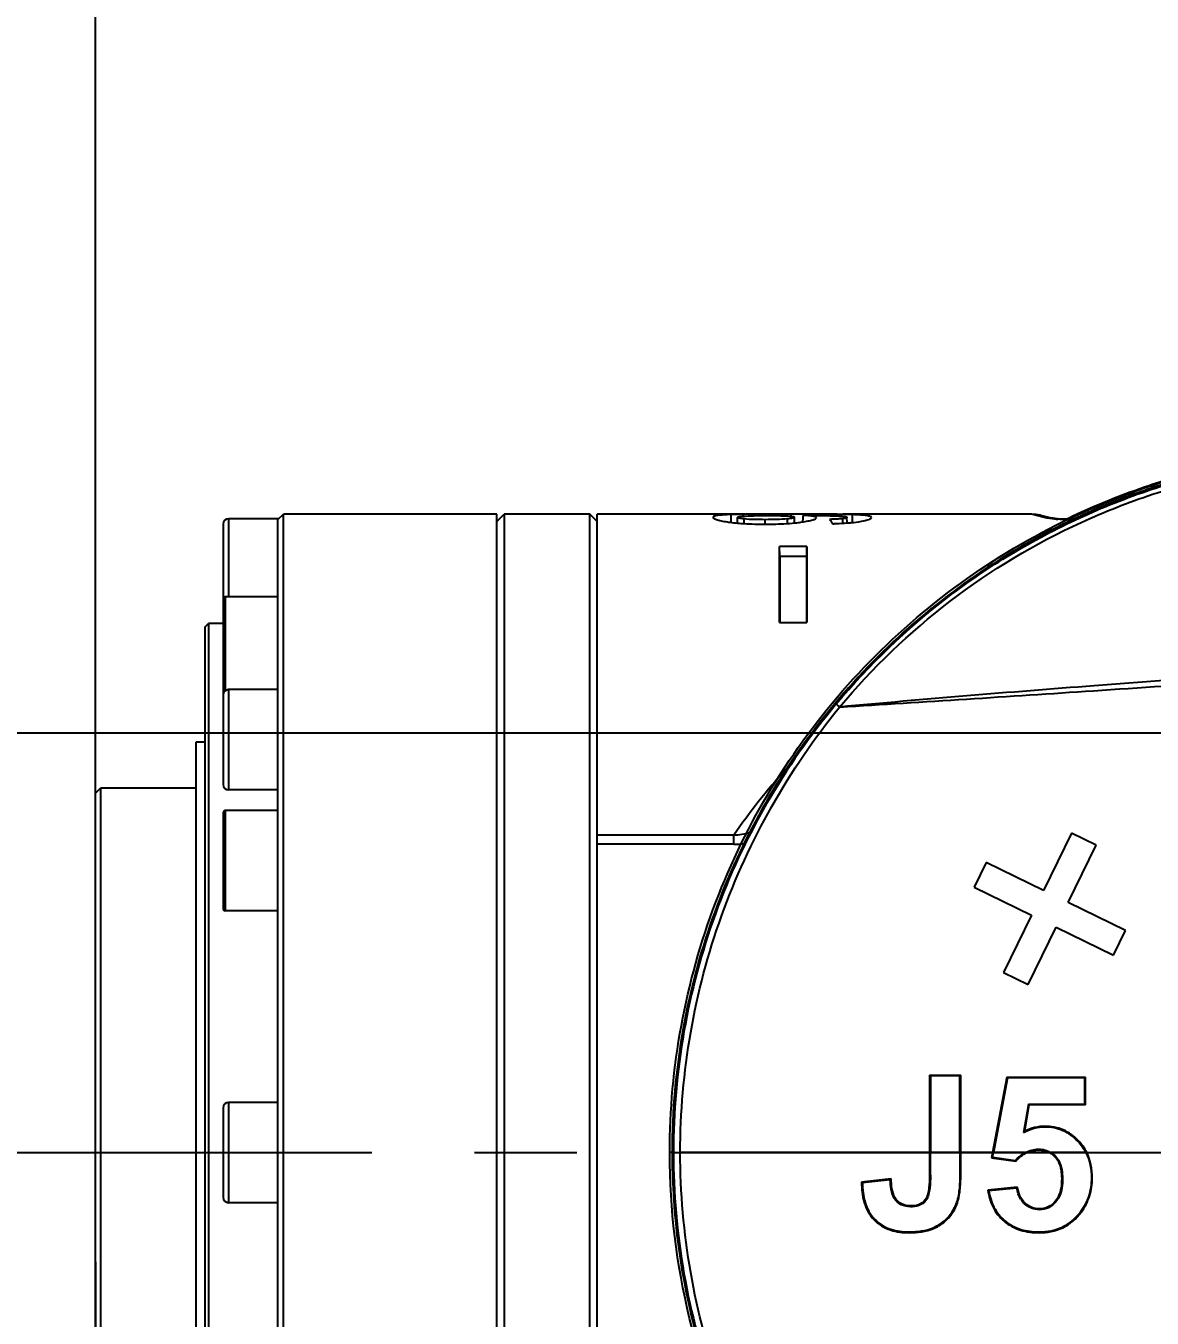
# Model space of a CAD drawing. Header units: millimetres. Extents: x 5828 to 6704, y 123 to 421.
# Drawn here: x 6406.929 to 6411.045, y 273.456 to 278.18 of the extents above; entities that cross this region are included whole.
import ezdxf

# ---------------------------------------------------------------- set-up
doc = ezdxf.new("R2010")
doc.units = ezdxf.units.MM
doc.linetypes.add('CENTER', pattern=[0.6, 0.375, -0.075, 0.075, -0.075])
for name, color, linetype in [('中心线', 7, 'Continuous'), ('外形图', 7, 'Continuous'), ('尺寸标注', 7, 'Continuous')]:
    doc.layers.add(name, color=color, linetype=linetype)
doc.styles.add('微软雅黑', font='msyh.ttc', dxfattribs={"height": 1.5})
doc.dimstyles.new('尺寸标注_1_15比例', dxfattribs={"dimtxt": 1.5, "dimasz": 1.25, "dimexe": 0.5, "dimexo": 0.4, "dimgap": 0.5, "dimtad": 1, "dimdec": 1, "dimlfac": 15, "dimdsep": 46, "dimtxsty": '微软雅黑', "dimcen": 0.09, "dimadec": 0, "dimazin": 0, "dimtp": 0.01, "dimtm": 0.01, "dimtfac": 1, "dimtdec": 1, "dimtofl": 0, "dimtmove": 0, "dimatfit": 3, "dimfxl": 1, "dimtolj": 1, "dimarcsym": 0})

# ---------------------------------------------------------------- blocks, each defined once
blk = doc.blocks.new('*D777')
at = {"layer": 'Defpoints', "color": 0}
for p in [(6411.8498, 282.4145), (6407.1832, 274.0616), (6411.8498, 274.0616)]:
    blk.add_point(p, dxfattribs=at)
at = {"layer": '尺寸标注', "color": 0, "lineweight": -2}
for p, q in [((6407.1832, 274.4616), (6407.1832, 282.9145)), ((6411.8498, 274.4616), (6411.8498, 282.9145)), ((6408.4332, 282.4145), (6410.5998, 282.4145))]:
    blk.add_line(p, q, dxfattribs=at)
at = {"layer": '尺寸标注', "color": 0}
for points in [[(6408.4332, 282.6228), (6408.4332, 282.2062), (6407.1832, 282.4145)], [(6410.5998, 282.2062), (6410.5998, 282.6228), (6411.8498, 282.4145)]]:
    blk.add_solid(points, dxfattribs=at)
at = {"layer": '尺寸标注', "color": 0, "insert": (6409.5165, 283.6897), "char_height": 1.5, "attachment_point": 5, "style": '微软雅黑'}
blk.add_mtext('\\A1;70', dxfattribs=at)
blk = doc.blocks.new('*D783')
at = {"layer": 'Defpoints', "color": 0}
for p in [(6407.1832, 274.0616), (6431.8498, 233.4909), (6431.8498, 229.3627)]:
    blk.add_point(p, dxfattribs=at)
at = {"layer": '尺寸标注', "color": 0, "lineweight": -2}
for p, q in [((6407.1832, 273.6616), (6407.1832, 228.8627)), ((6431.8498, 233.0909), (6431.8498, 228.8627)), ((6408.4332, 229.3627), (6430.5998, 229.3627))]:
    blk.add_line(p, q, dxfattribs=at)
at = {"layer": '尺寸标注', "color": 0}
for points in [[(6408.4332, 229.571), (6408.4332, 229.1543), (6407.1832, 229.3627)], [(6430.5998, 229.1543), (6430.5998, 229.571), (6431.8498, 229.3627)]]:
    blk.add_solid(points, dxfattribs=at)
at = {"layer": '尺寸标注', "color": 0, "insert": (6419.5165, 230.6378), "char_height": 1.5, "attachment_point": 5, "style": '微软雅黑'}
blk.add_mtext('\\A1;370', dxfattribs=at)
blk = doc.blocks.new('*D802')
at = {"layer": 'Defpoints', "color": 0}
for p in [(6413.5165, 275.5949), (6404.7161, 272.5282), (6413.5165, 272.5282)]:
    blk.add_point(p, dxfattribs=at)
at = {"layer": '尺寸标注', "color": 0, "lineweight": -2}
for p, q in [((6404.7161, 276.8449), (6404.7161, 281.6922)), ((6413.1165, 275.5949), (6404.2161, 275.5949)), ((6413.1165, 272.5282), (6404.2161, 272.5282)), ((6404.7161, 271.2782), (6404.7161, 270.0282))]:
    blk.add_line(p, q, dxfattribs=at)
at = {"layer": '尺寸标注', "color": 0}
for points in [[(6404.5078, 276.8449), (6404.9244, 276.8449), (6404.7161, 275.5949)], [(6404.9244, 271.2782), (6404.5078, 271.2782), (6404.7161, 272.5282)]]:
    blk.add_solid(points, dxfattribs=at)
at = {"layer": '尺寸标注', "color": 0, "insert": (6403.4409, 280.0791), "char_height": 1.5, "attachment_point": 5, "rotation": 90, "style": '微软雅黑'}
blk.add_mtext('\\A1;46', dxfattribs=at)

msp = doc.modelspace()

# ---------------------------------------------------------------- linework, layer by layer
at = {"layer": '中心线', "linetype": 'CENTER', "ltscale": 5}
msp.add_line((6406.3178, 274.0616), (6440.5575, 274.0616), dxfattribs=at)
at = {"layer": '外形图', "color": 7, "linetype": 'Continuous'}
for p, q in [((6407.6698, 276.3782), (6407.6698, 276.0924)), ((6407.8498, 276.3782), (6407.6698, 276.3782)), ((6407.8498, 276.3749), (6407.8698, 276.3949)), ((6407.8498, 271.7449), (6407.8498, 276.3782)), ((6407.8698, 271.7282), (6407.8698, 276.3949)), ((6408.6498, 276.3949), (6407.8698, 276.3949)), ((6408.6498, 276.3682), (6408.6765, 276.3949)), ((6408.6498, 271.7282), (6408.6498, 276.3949)), ((6408.6765, 276.3949), (6408.6765, 271.7282)), ((6408.9898, 276.3949), (6408.6765, 276.3949)), ((6408.9898, 271.7282), (6408.9898, 276.3949)), ((6409.0165, 276.3682), (6408.9898, 276.3949)), ((6409.0165, 271.7282), (6409.0165, 276.3949)), ((6409.5588, 276.3949), (6409.0165, 276.3949)), ((6409.5069, 276.3649), (6409.5066, 276.3932)), ((6409.5299, 276.3621), (6409.5302, 276.3829)), ((6409.5536, 276.3606), (6409.5538, 276.3772)), ((6409.6311, 276.358), (6409.6311, 276.3746)), ((6409.712, 276.3608), (6409.7118, 276.3774)), ((6409.7254, 276.3946), (6409.7132, 276.3946)), ((6409.7254, 276.3869), (6409.7254, 276.3946)), ((6409.7378, 276.3946), (6409.7254, 276.3946)), ((6409.7699, 276.3946), (6409.7378, 276.3946)), ((6409.7382, 276.3629), (6409.7378, 276.3834)), ((6409.7688, 276.368), (6409.7693, 276.3791)), ((6409.7693, 276.3791), (6409.7699, 276.3902)), ((6409.7713, 276.3946), (6409.7699, 276.3946)), ((6410.6043, 276.3949), (6409.914, 276.3949)), ((6409.9142, 276.3615), (6409.914, 276.3783)), ((6409.9299, 276.3626), (6409.9295, 276.383)), ((6409.9497, 276.3644), (6409.95, 276.3931)), ((6410.6506, 276.3827), (6410.6043, 276.3949)), ((6410.6366, 276.3909), (6410.681, 276.3799)), ((6410.6844, 276.3794), (6410.6802, 276.38)), ((6410.6861, 276.3792), (6410.6824, 276.3797)), ((6410.6951, 276.3781), (6410.6893, 276.3788)), ((6410.6968, 276.378), (6410.6951, 276.3781)), ((6410.7074, 276.3769), (6410.6985, 276.3778)), ((6410.717, 276.376), (6410.7039, 276.3772)), ((6410.7586, 276.3759), (6410.7129, 276.3764)), ((6410.7389, 276.3792), (6410.7356, 276.3776)), ((6410.7404, 276.3761), (6410.7372, 276.3743)), ((6407.6498, 276.3582), (6407.6498, 275.4067)), ((6409.6838, 276.2413), (6409.6832, 276.2767)), ((6409.6832, 275.9992), (6409.6832, 276.2767)), ((6409.7832, 276.2767), (6409.6832, 276.2767)), ((6409.7826, 276.2413), (6409.7832, 276.2767)), ((6409.7832, 276.2767), (6409.7832, 275.9992)), ((6409.6838, 276.2413), (6409.6839, 275.9992)), ((6409.6838, 276.2413), (6409.7826, 276.2413)), ((6409.7825, 275.9992), (6409.7826, 276.2413)), ((6409.7825, 276.1642), (6409.7826, 276.2413)), ((6407.6565, 276.0924), (6407.6565, 275.7481)), ((6407.8498, 276.0924), (6407.6565, 276.0924)), ((6407.5832, 275.9816), (6407.5965, 275.9949)), ((6407.5965, 275.9949), (6407.5965, 272.1282)), ((6407.6498, 275.9949), (6407.5965, 275.9949)), ((6409.6832, 275.9992), (6409.7832, 275.9992)), ((6407.5832, 275.9816), (6407.5832, 272.1416)), ((6407.6698, 275.7534), (6407.6698, 275.3867)), ((6407.8498, 275.7534), (6407.6698, 275.7534)), ((6407.5498, 275.5616), (6407.5498, 272.5616)), ((6407.5832, 275.5616), (6407.5498, 275.5616)), ((6407.1832, 275.3749), (6407.2032, 275.3949)), ((6407.1832, 272.7482), (6407.1832, 275.3749)), ((6407.2032, 272.7282), (6407.2032, 275.3949)), ((6407.2032, 275.3949), (6407.5498, 275.3949)), ((6407.8498, 275.3867), (6407.6698, 275.3867)), ((6407.6498, 275.3049), (6407.6498, 274.9516)), ((6407.6565, 275.3116), (6407.6565, 274.9449)), ((6407.8498, 275.3116), (6407.6565, 275.3116)), ((6410.7501, 275.2284), (6410.6478, 275.0187)), ((6410.8399, 275.1846), (6410.7501, 275.2284)), ((6409.5168, 275.2216), (6409.0165, 275.2216)), ((6409.5168, 275.1885), (6409.0165, 275.1885)), ((6409.5168, 275.1885), (6409.5168, 275.2216)), ((6410.7376, 274.9749), (6410.8399, 275.1846)), ((6410.4381, 275.121), (6410.3942, 275.0311)), ((6410.6478, 275.0187), (6410.4381, 275.121)), ((6410.3942, 275.0311), (6410.6039, 274.9288)), ((6407.8498, 274.9449), (6407.6565, 274.9449)), ((6410.9474, 274.8726), (6410.7376, 274.9749)), ((6410.6039, 274.9288), (6410.5016, 274.7191)), ((6410.5915, 274.6753), (6410.6938, 274.885)), ((6410.6938, 274.885), (6410.9035, 274.7827)), ((6410.9035, 274.7827), (6410.9474, 274.8726)), ((6410.5016, 274.7191), (6410.5915, 274.6753)), ((6410.2317, 274.3449), (6410.2317, 274.0616)), ((6410.2347, 274.3419), (6410.2317, 274.3449)), ((6410.2317, 274.3449), (6410.3457, 274.3449)), ((6410.3427, 274.3419), (6410.2347, 274.3419)), ((6410.2347, 274.3419), (6410.2347, 274.0616)), ((6410.3427, 274.0616), (6410.3427, 274.3419)), ((6410.3457, 274.0616), (6410.3457, 274.3449)), ((6410.5139, 274.3372), (6410.4619, 274.0616)), ((6410.5163, 274.3342), (6410.4648, 274.0616)), ((6410.5139, 274.3372), (6410.8011, 274.3372)), ((6410.7981, 274.3342), (6410.5163, 274.3342)), ((6410.7981, 274.3342), (6410.7981, 274.2384)), ((6410.8011, 274.2355), (6410.8011, 274.3372)), ((6407.6698, 274.2449), (6407.6698, 273.8782)), ((6407.8498, 274.2449), (6407.6698, 274.2449)), ((6410.5937, 274.2385), (6410.5752, 274.1339)), ((6410.5792, 274.1393), (6410.5962, 274.2355)), ((6410.5937, 274.2385), (6410.5962, 274.2355)), ((6410.5937, 274.2385), (6410.7981, 274.2384)), ((6410.8011, 274.2355), (6410.5962, 274.2355)), ((6407.6498, 274.2249), (6407.6498, 273.8982)), ((6409.2822, 274.0579), (6409.2819, 274.0616)), ((6409.2819, 274.0579), (6409.2819, 274.0616)), ((6409.2929, 274.0616), (6409.2819, 274.0616)), ((6409.2905, 274.0616), (6409.2907, 274.0587)), ((6409.2905, 274.0616), (6409.2905, 274.0587)), ((6409.295, 274.0616), (6409.3201, 274.0616)), ((6410.2317, 274.0616), (6409.3201, 274.0616)), ((6410.2317, 274.0616), (6410.2317, 273.9788)), ((6410.3427, 274.0616), (6410.2347, 274.0616)), ((6410.2347, 273.9789), (6410.2347, 274.0616)), ((6410.3427, 274.0616), (6410.3427, 273.9862)), ((6410.3457, 273.9862), (6410.3457, 274.0616)), ((6410.4619, 274.0616), (6410.3457, 274.0616)), ((6410.4619, 274.0616), (6410.4582, 274.0422)), ((6410.4617, 274.0447), (6410.4649, 274.0616)), ((6410.5815, 274.0616), (6410.4648, 274.0616)), ((6410.6696, 274.0616), (6410.5882, 274.0616)), ((6410.8028, 274.0616), (6410.6754, 274.0616)), ((6410.4582, 274.0422), (6410.5464, 274.0295)), ((6410.4617, 274.0447), (6410.5452, 274.0326)), ((6410.5452, 274.0326), (6410.5464, 274.0295)), ((6410.091, 273.9657), (6409.9832, 273.9533)), ((6409.9862, 273.9506), (6409.9832, 273.9533)), ((6410.088, 273.9623), (6409.9862, 273.9506)), ((6410.3427, 273.9862), (6410.3457, 273.9862)), ((6410.7174, 273.9665), (6410.7145, 273.9665)), ((6410.5533, 273.9352), (6410.4451, 273.9239)), ((6410.5507, 273.9319), (6410.4484, 273.9213)), ((6407.8498, 273.8782), (6407.6698, 273.8782)), ((6410.3303, 273.8789), (6410.3332, 273.878)), ((6410.5786, 273.8745), (6410.5795, 273.8755)), ((6410.0309, 273.8174), (6410.0288, 273.8153)), ((6410.1578, 273.7716), (6410.1579, 273.7686)), ((6410.2712, 273.8009), (6410.273, 273.7984)), ((6410.6321, 273.7715), (6410.6322, 273.7686))]:
    msp.add_line(p, q, dxfattribs=at)
for points in [[(6410.6366, 276.3909), (6410.6202, 276.3939), (6410.6043, 276.3949)], [(6410.6985, 276.3778), (6410.6907, 276.3786), (6410.6844, 276.3794)], [(6410.7522, 276.3731), (6410.7382, 276.3742), (6410.7273, 276.3751), (6410.717, 276.376)], [(6409.6832, 276.1079), (6409.6832, 276.2008), (6409.6832, 276.2767)], [(6409.7832, 276.2767), (6409.7831, 276.2008), (6409.7832, 276.1079)], [(6409.6838, 276.2413), (6409.6838, 276.1642), (6409.6839, 276.0698)]]:
    msp.add_lwpolyline(points, dxfattribs=at)
for centre, radius, start, end in [((6411.8321, 274.1132), 2.5157, 107.0872, 109.3793), ((6411.8434, 274.0813), 2.5495, 109.381, 112.4571), ((6411.8554, 274.052), 2.5812, 112.4565, 115.63), ((6407.6698, 276.3582), 0.02, 90, 180), ((6409.6155, 270.85), 5.5444, 90.4271, 90.7037), ((6409.6705, 262.142), 14.2526, 90.11914, 90.38709), ((6409.7158, 241.2759), 35.1187, 90.00437, 90.12235), ((6409.7351, 266.5964), 9.7939, 89.54274, 89.79647), ((6409.7752, 261.678), 14.7166, 89.58903, 90.01509), ((6409.844, 271.4765), 4.9179, 89.253, 89.5719), ((6410.6554, 276.2686), 0.1142, 77.4193, 92.3931), ((6410.6556, 276.2699), 0.1129, 76.0003, 77.3647), ((6410.8353, 277.7559), 1.3866, 264.1766, 264.4115), ((6407.6565, 276.0857), 0.00667, 90, 180), ((6407.6698, 275.7334), 0.02, 90, 180), ((6411.4209, 273.9215), 2.3057, 138.1025, 145.6754), ((6407.6698, 275.4067), 0.02, 180, 270), ((6407.6565, 275.3049), 0.00667, 90, 180), ((6409.4912, 275.5544), 0.3338, 274.3927, 284.4808), ((6407.6565, 274.9516), 0.00667, 180, 270), ((6411.8528, 274.0603), 2.5623, 169.778, 179.9725), ((6407.6698, 274.2249), 0.02, 90, 180), ((6410.9342, 273.8716), 0.4446, 142.9814, 143.8446), ((6411.8536, 274.0626), 2.5631, 180.0871, 210.6213), ((6407.6698, 273.8982), 0.02, 180, 270), ((6410.6362, 273.936), 0.0842, 212.8655, 226.8795)]:
    msp.add_arc(centre, radius, start, end, dxfattribs=at)
for points, knots in [([(6409.2819, 274.0616), (6409.2819, 274.3715), (6409.3966, 274.9972), (6409.8906, 275.8086), (6410.6401, 276.3919), (6411.2488, 276.5774), (6411.5567, 276.6122)], [0, 0, 0, 0, 0.250011, 0.500017, 0.750023, 1, 1, 1, 1]), ([(6411.6892, 276.6151), (6411.6092, 276.6086), (6411.4493, 276.5912), (6411.1343, 276.5259), (6410.7539, 276.3894), (6410.337, 276.1425), (6409.9735, 275.8219), (6409.6767, 275.4389), (6409.4569, 275.0069), (6409.3225, 274.5414), (6409.2921, 274.2195), (6409.2922, 274.0589)], [0, 0, 0, 0, 0.062484, 0.125045, 0.250057, 0.375039, 0.50003, 0.62502, 0.750014, 0.875006, 1, 1, 1, 1]), ([(6411.6091, 276.609), (6411.5402, 276.6023), (6411.4027, 276.5849), (6411.1997, 276.5398), (6411.001, 276.4788), (6410.7435, 276.3767), (6410.4385, 276.2101), (6410.11, 275.9539), (6409.8271, 275.6478), (6409.5973, 275.3001), (6409.4268, 274.92), (6409.3557, 274.6512), (6409.3312, 274.515)], [0, 0, 0, 0, 0.062617, 0.125099, 0.18763, 0.250184, 0.375155, 0.500122, 0.625092, 0.750062, 0.875025, 1, 1, 1, 1]), ([(6409.8907, 275.7009), (6410.011, 275.8447), (6410.2165, 276.0414), (6410.527, 276.2531), (6410.7766, 276.3851), (6411.0389, 276.4895), (6411.2657, 276.5524), (6411.4506, 276.5859), (6411.637, 276.6087), (6411.7776, 276.6181), (6411.8713, 276.624)], [0, 0, 0, 0, 0.249705, 0.374735, 0.499757, 0.624891, 0.749983, 0.812463, 0.874946, 1, 1, 1, 1]), ([(6409.9029, 275.6898), (6410.0223, 275.8329), (6410.2943, 276.0929), (6410.697, 276.3354), (6411.0448, 276.4723), (6411.3158, 276.5454), (6411.5932, 276.586), (6411.7793, 276.5995), (6411.8724, 276.606)], [0, 0, 0, 0, 0.249803, 0.499618, 0.624768, 0.749913, 0.874915, 1, 1, 1, 1]), ([(6409.5066, 276.3932), (6409.4971, 276.3928), (6409.4837, 276.3923), (6409.4671, 276.3911), (6409.4575, 276.3901), (6409.4499, 276.3888), (6409.4444, 276.3874), (6409.4402, 276.3852), (6409.4402, 276.3834)], [0, 0, 0, 0, 0.416496, 0.588473, 0.731179, 0.842149, 0.921545, 1, 1, 1, 1]), ([(6409.4402, 276.3834), (6409.4402, 276.3818), (6409.443, 276.3793), (6409.4474, 276.3771), (6409.4562, 276.3738), (6409.4714, 276.3701), (6409.4849, 276.3678), (6409.4926, 276.3666)], [0, 0, 0, 0, 0.086324, 0.164812, 0.272714, 0.579977, 1, 1, 1, 1]), ([(6409.4926, 276.3666), (6409.4955, 276.3661), (6409.5079, 276.3644), (6409.5203, 276.363), (6409.5298, 276.3621)], [0, 0, 0, 0, 0.230624, 1, 1, 1, 1]), ([(6409.5474, 276.394), (6409.5438, 276.3939), (6409.5302, 276.3938), (6409.5166, 276.3935), (6409.5066, 276.3932)], [0, 0, 0, 0, 0.264465, 1, 1, 1, 1]), ([(6409.5298, 276.3621), (6409.5379, 276.3614), (6409.572, 276.3588), (6409.6062, 276.358), (6409.6323, 276.358)], [0, 0, 0, 0, 0.236462, 1, 1, 1, 1]), ([(6409.5302, 276.3829), (6409.5302, 276.3837), (6409.5337, 276.3851), (6409.5389, 276.386), (6409.5482, 276.3871), (6409.555, 276.3876), (6409.5588, 276.3879)], [0, 0, 0, 0, 0.085206, 0.290744, 0.606378, 1, 1, 1, 1]), ([(6409.5538, 276.3772), (6409.5505, 276.3775), (6409.5446, 276.3782), (6409.537, 276.3796), (6409.5327, 276.3807), (6409.5302, 276.3822), (6409.5302, 276.3829)], [0, 0, 0, 0, 0.408853, 0.722201, 0.916457, 1, 1, 1, 1]), ([(6409.6311, 276.3746), (6409.6176, 276.3746), (6409.5919, 276.3749), (6409.5661, 276.3759), (6409.5538, 276.3772)], [0, 0, 0, 0, 0.522816, 1, 1, 1, 1]), ([(6409.5588, 276.3879), (6409.5717, 276.3887), (6409.5991, 276.3895), (6409.6264, 276.3896), (6409.6408, 276.3896)], [0, 0, 0, 0, 0.472834, 1, 1, 1, 1]), ([(6409.7118, 276.3774), (6409.6991, 276.376), (6409.6721, 276.3749), (6409.6452, 276.3746), (6409.6311, 276.3746)], [0, 0, 0, 0, 0.475965, 1, 1, 1, 1]), ([(6409.6323, 276.358), (6409.6416, 276.358), (6409.6771, 276.3583), (6409.7126, 276.3601), (6409.7387, 276.3628)], [0, 0, 0, 0, 0.261151, 1, 1, 1, 1]), ([(6409.6408, 276.3896), (6409.6535, 276.3896), (6409.6777, 276.3895), (6409.7018, 276.3889), (6409.7132, 276.3881)], [0, 0, 0, 0, 0.528141, 1, 1, 1, 1]), ([(6409.7378, 276.3834), (6409.7378, 276.3826), (6409.735, 276.3811), (6409.7302, 276.38), (6409.7218, 276.3785), (6409.7154, 276.3778), (6409.7118, 276.3774)], [0, 0, 0, 0, 0.083774, 0.281727, 0.595966, 1, 1, 1, 1]), ([(6409.7132, 276.3881), (6409.7166, 276.3878), (6409.7226, 276.3874), (6409.7306, 276.3863), (6409.7351, 276.3855), (6409.7378, 276.3841), (6409.7378, 276.3834)], [0, 0, 0, 0, 0.406643, 0.720051, 0.916669, 1, 1, 1, 1]), ([(6409.7387, 276.3628), (6409.7411, 276.3631), (6409.7502, 276.3641), (6409.7593, 276.3653), (6409.7659, 276.3662)], [0, 0, 0, 0, 0.263844, 1, 1, 1, 1]), ([(6409.7659, 276.3662), (6409.7732, 276.3673), (6409.7861, 276.3694), (6409.8028, 276.3733), (6409.8125, 276.3763), (6409.8178, 276.38), (6409.8178, 276.3816)], [0, 0, 0, 0, 0.402392, 0.71311, 0.910525, 1, 1, 1, 1]), ([(6409.8178, 276.3816), (6409.8178, 276.383), (6409.8147, 276.3848), (6409.8106, 276.386), (6409.8022, 276.3877), (6409.7886, 276.3891), (6409.7766, 276.3899), (6409.7699, 276.3902)], [0, 0, 0, 0, 0.083431, 0.165464, 0.278681, 0.592212, 1, 1, 1, 1]), ([(6409.8133, 276.39), (6409.828, 276.3899), (6409.8564, 276.3895), (6409.8849, 276.3889), (6409.8985, 276.3881)], [0, 0, 0, 0, 0.518587, 1, 1, 1, 1]), ([(6409.914, 276.3783), (6409.9066, 276.3774), (6409.8907, 276.3764), (6409.8747, 276.376), (6409.8661, 276.3758)], [0, 0, 0, 0, 0.462928, 1, 1, 1, 1]), ([(6409.8661, 276.3758), (6409.8671, 276.3747), (6409.8713, 276.3696), (6409.875, 276.3641), (6409.8777, 276.3598)], [0, 0, 0, 0, 0.231817, 1, 1, 1, 1]), ([(6409.8777, 276.3598), (6409.8822, 276.36), (6409.8997, 276.3606), (6409.9173, 276.3615), (6409.9303, 276.3625)], [0, 0, 0, 0, 0.256201, 1, 1, 1, 1]), ([(6409.8985, 276.3881), (6409.9028, 276.3879), (6409.9102, 276.3874), (6409.9203, 276.3863), (6409.9259, 276.3854), (6409.9295, 276.3838), (6409.9295, 276.383)], [0, 0, 0, 0, 0.398679, 0.715475, 0.917866, 1, 1, 1, 1]), ([(6409.95, 276.3931), (6409.9468, 276.3932), (6409.9328, 276.3936), (6409.9188, 276.3938), (6409.9081, 276.3939)], [0, 0, 0, 0, 0.233401, 1, 1, 1, 1]), ([(6409.9295, 276.383), (6409.9295, 276.3825), (6409.9282, 276.3813), (6409.9231, 276.3797), (6409.918, 276.3788), (6409.914, 276.3783)], [0, 0, 0, 0, 0.088718, 0.272518, 1, 1, 1, 1]), ([(6409.9303, 276.3625), (6409.9351, 276.3629), (6409.9526, 276.3644), (6409.97, 276.3665), (6409.9825, 276.3687)], [0, 0, 0, 0, 0.278342, 1, 1, 1, 1]), ([(6410.0188, 276.3823), (6410.0188, 276.3842), (6410.0147, 276.3867), (6410.0089, 276.3882), (6410.0011, 276.3897), (6409.9912, 276.3908), (6409.9739, 276.3922), (6409.9599, 276.3927), (6409.95, 276.3931)], [0, 0, 0, 0, 0.079807, 0.15819, 0.267829, 0.40948, 0.581115, 1, 1, 1, 1]), ([(6409.9825, 276.3687), (6409.9919, 276.3704), (6410.0039, 276.3729), (6410.016, 276.3779), (6410.0188, 276.381), (6410.0188, 276.3823)], [0, 0, 0, 0, 0.721487, 0.905861, 1, 1, 1, 1]), ([(6410.6636, 276.3802), (6410.6623, 276.3804), (6410.658, 276.3811), (6410.6536, 276.3819), (6410.6506, 276.3827)], [0, 0, 0, 0, 0.290771, 1, 1, 1, 1]), ([(6410.6734, 276.3788), (6410.6725, 276.3789), (6410.6693, 276.3794), (6410.666, 276.3798), (6410.6636, 276.3802)], [0, 0, 0, 0, 0.261525, 1, 1, 1, 1]), ([(6410.6946, 276.3764), (6410.6927, 276.3766), (6410.6856, 276.3774), (6410.6786, 276.3782), (6410.6734, 276.3788)], [0, 0, 0, 0, 0.261669, 1, 1, 1, 1]), ([(6410.7487, 276.3717), (6410.7446, 276.372), (6410.7284, 276.3733), (6410.7122, 276.3747), (6410.7002, 276.3759)], [0, 0, 0, 0, 0.258337, 1, 1, 1, 1]), ([(6409.9028, 275.6899), (6410.2121, 275.7089), (6410.8612, 275.7506), (6411.5101, 275.7956), (6411.8498, 275.8189)], [0, 0, 0, 0, 0.476405, 1, 1, 1, 1]), ([(6411.8532, 275.8393), (6411.5129, 275.8174), (6410.8625, 275.7715), (6410.2126, 275.7184), (6409.9029, 275.6898)], [0, 0, 0, 0, 0.522889, 1, 1, 1, 1]), ([(6409.8907, 275.7009), (6409.7956, 275.5873), (6409.6248, 275.3429), (6409.3741, 274.805), (6409.2951, 274.3567), (6409.2951, 274.0616)], [0, 0, 0, 0, 0.250466, 0.50094, 1, 1, 1, 1]), ([(6409.8907, 275.7009), (6409.8919, 275.7), (6409.8959, 275.6962), (6409.9, 275.6926), (6409.9028, 275.6899)], [0, 0, 0, 0, 0.281458, 1, 1, 1, 1]), ([(6409.3201, 274.0616), (6409.3205, 274.354), (6409.3979, 274.7981), (6409.6444, 275.3316), (6409.8101, 275.5761), (6409.9028, 275.6899)], [0, 0, 0, 0, 0.499085, 0.749541, 1, 1, 1, 1]), ([(6410.7758, 274.1047), (6410.7601, 274.1211), (6410.7223, 274.1489), (6410.6761, 274.1574), (6410.6534, 274.1574)], [0, 0, 0, 0, 0.500972, 1, 1, 1, 1]), ([(6410.7736, 274.1026), (6410.7582, 274.1188), (6410.7211, 274.1461), (6410.6757, 274.1545), (6410.6534, 274.1545)], [0, 0, 0, 0, 0.500975, 1, 1, 1, 1]), ([(6412.6978, 271.4326), (6412.5954, 271.4388), (6412.3905, 271.4514), (6412.1344, 271.4684), (6411.9295, 271.4822), (6411.7255, 271.4947), (6411.4716, 271.5153), (6411.1728, 271.5783), (6410.7883, 271.708), (6410.3403, 271.9543), (6409.888, 272.3675), (6409.545, 272.8754), (6409.3314, 273.4493), (6409.2822, 273.8555), (6409.2819, 274.0579)], [0, 0, 0, 0, 0.063181, 0.126399, 0.158017, 0.18959, 0.252297, 0.314661, 0.37707, 0.501658, 0.626245, 0.750833, 0.875417, 1, 1, 1, 1]), ([(6409.2922, 274.0589), (6409.2925, 273.8714), (6409.3347, 273.4953), (6409.5189, 272.9593), (6409.8161, 272.4766), (6410.1461, 272.1379), (6410.449, 271.9155), (6410.6935, 271.7744), (6410.952, 271.6613), (6411.2214, 271.5773), (6411.4983, 271.5234), (6411.7323, 271.5037), (6411.9196, 271.4929), (6412.1069, 271.4816), (6412.3408, 271.4654), (6412.6216, 271.4471), (6412.9024, 271.4305), (6413.1833, 271.4143), (6413.5579, 271.3931), (6414.0262, 271.3684), (6414.5883, 271.3411), (6415.1505, 271.3159), (6415.9002, 271.2853), (6416.8375, 271.252), (6417.9626, 271.2193), (6419.4628, 271.1842), (6421.3384, 271.1542), (6423.5893, 271.1328), (6425.0899, 271.1227), (6425.8402, 271.1174)], [0, 0, 0, 0, 0.03123, 0.062458, 0.093688, 0.124916, 0.140555, 0.156192, 0.171829, 0.187473, 0.203107, 0.218729, 0.226548, 0.234365, 0.249989, 0.265612, 0.281238, 0.296864, 0.312489, 0.343739, 0.37499, 0.40624, 0.437491, 0.499992, 0.562493, 0.624994, 0.749996, 0.874998, 1, 1, 1, 1]), ([(6409.2951, 274.0616), (6409.2951, 273.7664), (6409.3741, 273.3181), (6409.6248, 272.7802), (6409.7956, 272.5358), (6409.8907, 272.4222)], [0, 0, 0, 0, 0.499061, 0.749534, 1, 1, 1, 1]), ([(6409.9027, 272.4334), (6409.81, 272.5472), (6409.6444, 272.7916), (6409.3979, 273.3251), (6409.3205, 273.7691), (6409.3201, 274.0616)], [0, 0, 0, 0, 0.250459, 0.500915, 1, 1, 1, 1]), ([(6410.6931, 274.0465), (6410.6978, 274.0412), (6410.7136, 274.0172), (6410.7174, 273.9877), (6410.7174, 273.9665)], [0, 0, 0, 0, 0.250985, 1, 1, 1, 1]), ([(6410.6909, 274.0445), (6410.6955, 274.0394), (6410.7109, 274.016), (6410.7145, 273.9871), (6410.7145, 273.9665)], [0, 0, 0, 0, 0.25097, 1, 1, 1, 1]), ([(6409.9832, 273.9533), (6409.9832, 273.9285), (6409.9879, 273.8788), (6410.0118, 273.833), (6410.0288, 273.8153)], [0, 0, 0, 0, 0.503167, 1, 1, 1, 1]), ([(6410.1024, 273.8951), (6410.0964, 273.9049), (6410.0905, 273.9279), (6410.0885, 273.9508), (6410.088, 273.9623)], [0, 0, 0, 0, 0.498696, 1, 1, 1, 1]), ([(6410.1051, 273.8967), (6410.0989, 273.9067), (6410.0933, 273.9305), (6410.0914, 273.9539), (6410.091, 273.9657)], [0, 0, 0, 0, 0.49872, 1, 1, 1, 1]), ([(6410.2317, 273.9788), (6410.2317, 273.9633), (6410.2309, 273.9398), (6410.2257, 273.9093), (6410.2203, 273.8943), (6410.2157, 273.8881)], [0, 0, 0, 0, 0.501332, 0.751672, 1, 1, 1, 1]), ([(6410.2347, 273.9788), (6410.2347, 273.963), (6410.2338, 273.939), (6410.2284, 273.9079), (6410.2227, 273.8927), (6410.2181, 273.8864)], [0, 0, 0, 0, 0.501357, 0.751688, 1, 1, 1, 1]), ([(6410.3427, 273.9862), (6410.3427, 273.9681), (6410.3415, 273.9321), (6410.336, 273.8961), (6410.3303, 273.8789)], [0, 0, 0, 0, 0.500518, 1, 1, 1, 1]), ([(6410.3332, 273.878), (6410.3389, 273.8953), (6410.3445, 273.9316), (6410.3457, 273.968), (6410.3457, 273.9862)], [0, 0, 0, 0, 0.499486, 1, 1, 1, 1]), ([(6410.7145, 273.9665), (6410.7145, 273.9445), (6410.7111, 273.914), (6410.6956, 273.8887), (6410.6908, 273.8831)], [0, 0, 0, 0, 0.749237, 1, 1, 1, 1]), ([(6410.7174, 273.9665), (6410.7174, 273.944), (6410.7138, 273.9128), (6410.6979, 273.8869), (6410.693, 273.8812)], [0, 0, 0, 0, 0.749233, 1, 1, 1, 1]), ([(6410.8232, 273.9684), (6410.8232, 273.9465), (6410.8171, 273.9024), (6410.7963, 273.8628), (6410.7833, 273.8453)], [0, 0, 0, 0, 0.500514, 1, 1, 1, 1]), ([(6410.7857, 273.8435), (6410.7989, 273.8613), (6410.8199, 273.9014), (6410.8262, 273.9462), (6410.8262, 273.9684)], [0, 0, 0, 0, 0.499501, 1, 1, 1, 1]), ([(6409.9862, 273.9506), (6409.9863, 273.9266), (6409.9912, 273.8786), (6410.0145, 273.8345), (6410.0309, 273.8174)], [0, 0, 0, 0, 0.503178, 1, 1, 1, 1]), ([(6410.4451, 273.9239), (6410.4479, 273.9024), (6410.4596, 273.8596), (6410.4875, 273.8245), (6410.5041, 273.8105)], [0, 0, 0, 0, 0.501412, 1, 1, 1, 1]), ([(6410.4484, 273.9213), (6410.4514, 273.9006), (6410.4632, 273.8597), (6410.4901, 273.8262), (6410.5059, 273.8127)], [0, 0, 0, 0, 0.50137, 1, 1, 1, 1]), ([(6410.5807, 273.8767), (6410.5727, 273.8841), (6410.5598, 273.9027), (6410.5547, 273.9243), (6410.5533, 273.9352)], [0, 0, 0, 0, 0.498637, 1, 1, 1, 1]), ([(6410.1618, 273.8633), (6410.1502, 273.8633), (6410.1261, 273.8676), (6410.1086, 273.8852), (6410.1024, 273.8951)], [0, 0, 0, 0, 0.497076, 1, 1, 1, 1]), ([(6410.1618, 273.8664), (6410.1507, 273.8664), (6410.1276, 273.8704), (6410.111, 273.8872), (6410.1051, 273.8967)], [0, 0, 0, 0, 0.497028, 1, 1, 1, 1]), ([(6410.2157, 273.8881), (6410.2099, 273.88), (6410.192, 273.868), (6410.1717, 273.8664), (6410.1618, 273.8664)], [0, 0, 0, 0, 0.500196, 1, 1, 1, 1]), ([(6410.2181, 273.8864), (6410.212, 273.8779), (6410.1934, 273.8652), (6410.1722, 273.8633), (6410.1618, 273.8633)], [0, 0, 0, 0, 0.500337, 1, 1, 1, 1]), ([(6410.2712, 273.8009), (6410.2848, 273.8102), (6410.3097, 273.8331), (6410.3251, 273.8632), (6410.3303, 273.8789)], [0, 0, 0, 0, 0.497894, 1, 1, 1, 1]), ([(6410.273, 273.7984), (6410.2868, 273.8079), (6410.3122, 273.8312), (6410.3279, 273.8619), (6410.3332, 273.878)], [0, 0, 0, 0, 0.497938, 1, 1, 1, 1]), ([(6410.6333, 273.8526), (6410.6233, 273.8526), (6410.603, 273.8561), (6410.586, 273.8677), (6410.5786, 273.8745)], [0, 0, 0, 0, 0.499193, 1, 1, 1, 1]), ([(6410.6333, 273.8555), (6410.6237, 273.8555), (6410.6041, 273.859), (6410.5877, 273.8701), (6410.5807, 273.8767)], [0, 0, 0, 0, 0.499239, 1, 1, 1, 1]), ([(6410.6908, 273.8831), (6410.6838, 273.8747), (6410.6665, 273.8601), (6410.6442, 273.8555), (6410.6333, 273.8555)], [0, 0, 0, 0, 0.501222, 1, 1, 1, 1]), ([(6410.693, 273.8812), (6410.6857, 273.8725), (6410.6678, 273.8574), (6410.6446, 273.8526), (6410.6333, 273.8526)], [0, 0, 0, 0, 0.501193, 1, 1, 1, 1]), ([(6410.0288, 273.8153), (6410.045, 273.7985), (6410.0872, 273.7735), (6410.1345, 273.7686), (6410.1579, 273.7686)], [0, 0, 0, 0, 0.500658, 1, 1, 1, 1]), ([(6410.0309, 273.8174), (6410.0469, 273.8009), (6410.0884, 273.7764), (6410.1349, 273.7716), (6410.1578, 273.7716)], [0, 0, 0, 0, 0.500727, 1, 1, 1, 1]), ([(6410.5041, 273.8105), (6410.5215, 273.7957), (6410.5632, 273.7737), (6410.6093, 273.7686), (6410.6322, 273.7686)], [0, 0, 0, 0, 0.499794, 1, 1, 1, 1]), ([(6410.5059, 273.8127), (6410.5231, 273.7982), (6410.5642, 273.7765), (6410.6096, 273.7715), (6410.6321, 273.7715)], [0, 0, 0, 0, 0.499832, 1, 1, 1, 1]), ([(6410.6321, 273.7715), (6410.661, 273.7715), (6410.7204, 273.7819), (6410.7661, 273.822), (6410.7833, 273.8453)], [0, 0, 0, 0, 0.499264, 1, 1, 1, 1]), ([(6410.6322, 273.7686), (6410.6615, 273.7686), (6410.7218, 273.7792), (6410.7682, 273.8199), (6410.7857, 273.8435)], [0, 0, 0, 0, 0.499262, 1, 1, 1, 1]), ([(6410.1578, 273.7716), (6410.1873, 273.7716), (6410.228, 273.7765), (6410.263, 273.7952), (6410.2712, 273.8009)], [0, 0, 0, 0, 0.747606, 1, 1, 1, 1]), ([(6410.1579, 273.7686), (6410.1878, 273.7686), (6410.2291, 273.7736), (6410.2647, 273.7927), (6410.273, 273.7984)], [0, 0, 0, 0, 0.747604, 1, 1, 1, 1])]:
    msp.add_open_spline(points, degree=3, knots=knots, dxfattribs=at)
for points in [[(6409.5168, 275.1885), (6409.5295, 275.1885), (6409.5422, 275.1893), (6409.5549, 275.1907)], [(6410.6534, 274.1545), (6410.6265, 274.1545), (6410.599, 274.1466), (6410.5752, 274.1339)], [(6410.6534, 274.1574), (6410.628, 274.1574), (6410.602, 274.1506), (6410.5792, 274.1393)], [(6410.7736, 274.1026), (6410.7852, 274.0905), (6410.7952, 274.0765), (6410.8028, 274.0616)], [(6410.8061, 274.0616), (6410.7983, 274.0773), (6410.7879, 274.092), (6410.7758, 274.1047)], [(6410.5452, 274.0326), (6410.5556, 274.044), (6410.5678, 274.0543), (6410.5815, 274.0616)], [(6410.5464, 274.0295), (6410.5581, 274.0425), (6410.5722, 274.0542), (6410.5882, 274.0616)], [(6410.5815, 274.0616), (6410.5963, 274.0694), (6410.6135, 274.0738), (6410.6302, 274.0738)], [(6410.5882, 274.0616), (6410.6012, 274.0676), (6410.6159, 274.0708), (6410.6302, 274.0708)], [(6410.6302, 274.0738), (6410.6458, 274.0738), (6410.6622, 274.0698), (6410.6754, 274.0616)], [(6410.6302, 274.0708), (6410.6437, 274.0708), (6410.6577, 274.0679), (6410.6696, 274.0616)], [(6410.6696, 274.0616), (6410.6776, 274.0573), (6410.6849, 274.0514), (6410.6909, 274.0445)], [(6410.6754, 274.0616), (6410.682, 274.0574), (6410.688, 274.0523), (6410.6931, 274.0465)], [(6410.8028, 274.0616), (6410.8171, 274.0332), (6410.8232, 274.0002), (6410.8232, 273.9684)], [(6410.8262, 273.9684), (6410.8262, 274.0002), (6410.8202, 274.0331), (6410.8061, 274.0616)], [(6410.5655, 273.8903), (6410.5575, 273.9027), (6410.5528, 273.9174), (6410.5507, 273.9319)]]:
    msp.add_open_spline(points, degree=3, dxfattribs=at)

# ---------------------------------------------------------------- dimensions: what is measured, and where the dimension line sits
at = {"layer": '尺寸标注'}
for base, p2, picture, middle in [((6411.8498, 282.4145), (6411.8498, 274.0616), '*D777', (6409.5165, 283.6897)), ((6431.8498, 229.3627), (6431.8498, 233.4909), '*D783', (6419.5165, 230.6378))]:
    dim = msp.add_linear_dim(base=base, p1=(6407.1832, 274.0616), p2=p2, dimstyle='尺寸标注_1_15比例', dxfattribs=at)
    dim.commit()
    dim.dimension.update_dxf_attribs({"geometry": picture, "text_midpoint": middle})
dim = msp.add_linear_dim(base=(6404.7161, 272.5282), p1=(6413.5165, 275.5949), p2=(6413.5165, 272.5282), angle=90, dimstyle='尺寸标注_1_15比例', dxfattribs=at)
dim.commit()
dim.dimension.update_dxf_attribs({"geometry": '*D802', "text_midpoint": (6404.7161, 280.0791), "dimtype": 160})

doc.saveas('drawing.dxf')
